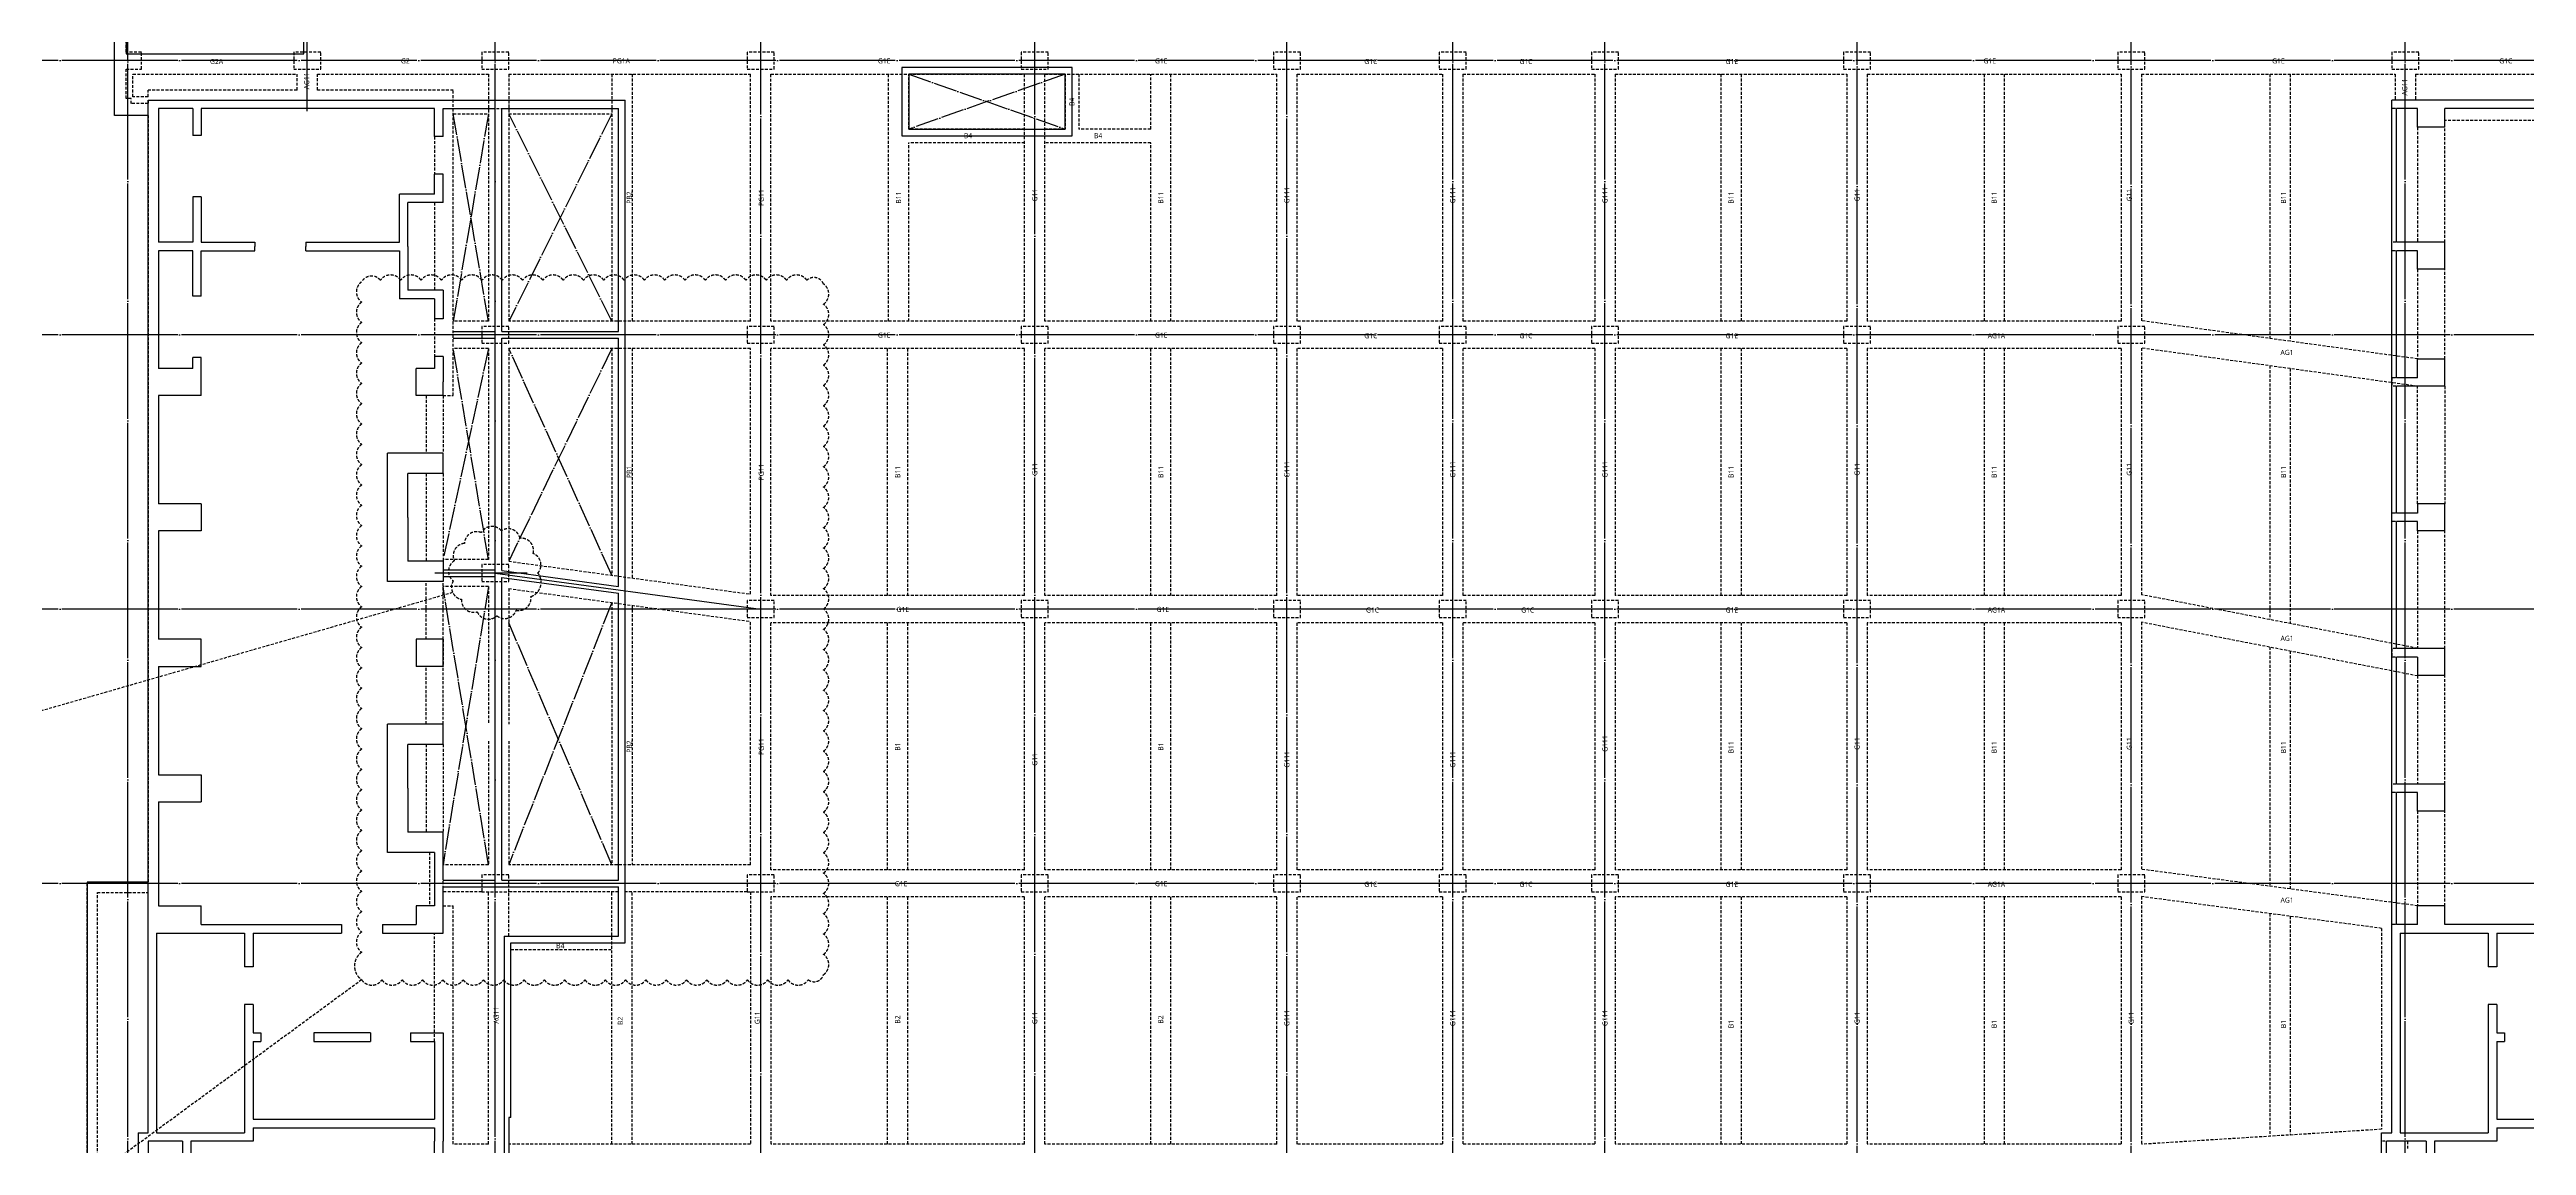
# Model space of a CAD drawing. Header units: millimetres. Extents: x 317501 to 2277231, y -321722 to 1186893.
# Drawn here: x 1525307 to 1598502, y 748139 to 780503 of the extents above; entities that cross this region are included whole.
import ezdxf
from ezdxf.enums import TextEntityAlignment as Align

# ---------------------------------------------------------------- set-up
doc = ezdxf.new("R2010")
doc.units = ezdxf.units.MM
doc.header["$LTSCALE"] = 57
for name, pattern in [('XS-지하주차장$0$CEN', [62, 60, -1, 0, -1]), ('XS-지하주차장$0$DDOT', [14, 12, -1, 0, -1]), ('XS-지하주차장$0$HID', [2.3, 1.5, -0.8])]:
    doc.linetypes.add(name, pattern=pattern)
for name, color, linetype, plot in [('XS-지하주차장$0$0106', 3, 'XS-지하주차장$0$HID', False), ('XS-지하주차장$0$B-TEXT', 7, 'Continuous', False), ('XS-지하주차장$0$DEFPOINT', 144, 'Continuous', False), ('XS-지하주차장$0$G-TEXT', 3, 'Continuous', False)]:
    doc.layers.add(name, color=color, linetype=linetype, plot=plot)
for name, color, linetype in [('XS-지하주차장$0$AWG', 5, 'XS-지하주차장$0$HID'), ('XS-지하주차장$0$B', 9, 'XS-지하주차장$0$HID'), ('XS-지하주차장$0$CEN-P', 14, 'XS-지하주차장$0$CEN'), ('XS-지하주차장$0$DA', 7, 'XS-지하주차장$0$HID'), ('XS-지하주차장$0$EL7', 7, 'Continuous'), ('XS-지하주차장$0$G', 4, 'XS-지하주차장$0$HID'), ('XS-지하주차장$0$OPEN', 9, 'XS-지하주차장$0$DDOT'), ('XS-지하주차장$0$PG', 30, 'XS-지하주차장$0$HID'), ('XS-지하주차장$0$TG', 30, 'XS-지하주차장$0$HID'), ('XS-지하주차장$0$W1-H', 11, 'XS-지하주차장$0$HID'), ('XS-지하주차장$0$W11', 40, 'Continuous'), ('XS-지하주차장$0$WG', 6, 'XS-지하주차장$0$HID')]:
    doc.layers.add(name, color=color, linetype=linetype)
doc.styles.add('XS-지하주차장$0$맑은 고딕', font='malgun.ttf')

# ---------------------------------------------------------------- blocks, each defined once
blk = doc.blocks.new('XS-지하주차장$0$B1-W')
at = {"layer": 'XS-지하주차장$0$W1-H'}
for p, q in [((-700, 48240), (-700, 117397)), ((-350, 50110), (-350, 57110)), ((100, 50110), (-350, 50110)), ((100, 49610), (100, 50110)), ((4600, 50110), (4600, 49610)), ((5400, 50110), (4600, 50110)), ((5400, 49610), (5400, 50110)), ((10155, 50110), (10155, 49610)), ((10955, 50110), (10155, 50110)), ((10955, 49610), (10955, 50110)), ((18000, 50110), (18000, 49610)), ((18800, 50110), (18000, 50110)), ((18800, 49610), (18800, 50110)), ((26100, 50110), (26100, 49610)), ((26900, 50110), (26100, 50110)), ((26900, 49610), (26900, 50110)), ((33550, 50110), (33550, 49610)), ((34350, 50110), (33550, 50110)), ((34350, 49610), (34350, 50110)), ((38450, 50110), (38450, 49610)), ((39250, 50110), (38450, 50110)), ((39250, 49610), (39250, 50110)), ((42950, 50110), (42950, 49610)), ((43750, 50110), (42950, 50110)), ((43750, 49610), (43750, 50110)), ((50400, 50110), (50400, 49610)), ((51200, 50110), (50400, 50110)), ((51200, 49610), (51200, 50110)), ((58500, 50110), (58500, 49610)), ((59300, 50110), (58500, 50110)), ((59300, 49610), (59300, 50110)), ((66600, 50110), (66600, 49610)), ((67400, 50110), (66600, 50110)), ((67400, 49610), (67400, 50110)), ((-350, 48740), (-350, 49610)), ((-350, 49610), (100, 49610)), ((4600, 49610), (5400, 49610)), ((10155, 49610), (10955, 49610)), ((18000, 49610), (18800, 49610)), ((26100, 49610), (26900, 49610)), ((33550, 49610), (34350, 49610)), ((38450, 49610), (39250, 49610)), ((42950, 49610), (43750, 49610)), ((50400, 49610), (51200, 49610)), ((58500, 49610), (59300, 49610)), ((66600, 49610), (67400, 49610)), ((-200, 48740), (-350, 48740)), ((-200, 48590), (-200, 48740)), ((300, 48590), (-200, 48590)), ((300, 48690), (10955, 48690)), ((300, 48690), (300, 48590)), ((1615, 48440), (600, 48440)), ((600, 48440), (600, 44495)), ((1615, 48440), (1615, 47650)), ((1865, 48440), (1865, 47650)), ((8765, 48440), (1865, 48440)), ((8765, 47615), (8765, 48440)), ((9015, 48440), (10955, 48440)), ((9015, 47615), (9015, 48440)), ((10955, 48690), (10955, 48440)), ((66600, 48440), (66600, 48690)), ((76805, 48690), (66600, 48690)), ((67365, 48440), (66600, 48440)), ((67365, 47890), (67365, 48440)), ((68165, 47890), (68165, 48440)), ((72150, 48440), (68165, 48440)), ((300, 48240), (-700, 48240)), ((300, 48240), (300, 25595)), ((1865, 47650), (1615, 47650)), ((9015, 47615), (8765, 47615)), ((68165, 47890), (67365, 47890)), ((8765, 45915), (8765, 46505)), ((9015, 46505), (8765, 46505)), ((9015, 45665), (9015, 46505)), ((1865, 45840), (1615, 45840)), ((1615, 45840), (1615, 44495)), ((1865, 45840), (1865, 44495)), ((7725, 44495), (7725, 45915)), ((8765, 45915), (7725, 45915)), ((7975, 44370), (7975, 45665)), ((9015, 45665), (7975, 45665)), ((1615, 44495), (600, 44495)), ((1615, 44245), (600, 44245)), ((600, 44245), (600, 40770)), ((1615, 42900), (1615, 44245)), ((1865, 44495), (3455, 44495)), ((1865, 42900), (1865, 44245)), ((1865, 44245), (3455, 44245)), ((3455, 44495), (3455, 44370)), ((3455, 44245), (3455, 44370)), ((4955, 44495), (7725, 44495)), ((4955, 44495), (4955, 44370)), ((4955, 44245), (4955, 44370)), ((4955, 44245), (7725, 44245)), ((7725, 44245), (7725, 42825)), ((7975, 44370), (7975, 43075)), ((66600, 44245), (66600, 44495)), ((68165, 44495), (66600, 44495)), ((67365, 44245), (66600, 44245)), ((67365, 43695), (67365, 44245)), ((68165, 43695), (68165, 44495)), ((68165, 43695), (67365, 43695)), ((1865, 42900), (1615, 42900)), ((8765, 42825), (7725, 42825)), ((9015, 43075), (7975, 43075)), ((8765, 42825), (8765, 42235)), ((9015, 43075), (9015, 42235)), ((9015, 42235), (8765, 42235)), ((10155, 42010), (10155, 41510)), ((10955, 42010), (10155, 42010)), ((10955, 41510), (10955, 42010)), ((18000, 42010), (18000, 41510)), ((18800, 42010), (18000, 42010)), ((18800, 41510), (18800, 42010)), ((26100, 42010), (26100, 41510)), ((26900, 42010), (26100, 42010)), ((26900, 41510), (26900, 42010)), ((33550, 42010), (33550, 41510)), ((34350, 42010), (33550, 42010)), ((34350, 41510), (34350, 42010)), ((38450, 42010), (38450, 41510)), ((39250, 42010), (38450, 42010)), ((39250, 41510), (39250, 42010)), ((42950, 42010), (42950, 41510)), ((43750, 42010), (42950, 42010)), ((43750, 41510), (43750, 42010)), ((50400, 42010), (50400, 41510)), ((51200, 42010), (50400, 42010)), ((51200, 41510), (51200, 42010)), ((58500, 42010), (58500, 41510)), ((59300, 42010), (58500, 42010)), ((59300, 41510), (59300, 42010)), ((1865, 41090), (1615, 41090)), ((1615, 40770), (1615, 41090)), ((1865, 39970), (1865, 41090)), ((8765, 41125), (8765, 40770)), ((9015, 41125), (8765, 41125)), ((9015, 41125), (9015, 40370)), ((10155, 41510), (10955, 41510)), ((18000, 41510), (18800, 41510)), ((26100, 41510), (26900, 41510)), ((33550, 41510), (34350, 41510)), ((38450, 41510), (39250, 41510)), ((42950, 41510), (43750, 41510)), ((50400, 41510), (51200, 41510)), ((58500, 41510), (59300, 41510)), ((68165, 41045), (67365, 41045)), ((67365, 40495), (67365, 41045)), ((68165, 40245), (68165, 41045)), ((1615, 40770), (600, 40770)), ((8215, 39970), (8215, 40770)), ((8765, 40770), (8215, 40770)), ((9015, 39970), (9015, 40370)), ((67365, 40495), (66600, 40495)), ((66600, 40495), (66600, 40245)), ((600, 39970), (600, 36770)), ((1865, 39970), (600, 39970)), ((9015, 39970), (8215, 39970)), ((68165, 40245), (66600, 40245)), ((7375, 34475), (7375, 38265)), ((9015, 38265), (7375, 38265)), ((9015, 37665), (9015, 38265)), ((7975, 36370), (7975, 37665)), ((9015, 37665), (7975, 37665)), ((1865, 36770), (600, 36770)), ((1865, 36770), (1865, 35970)), ((68165, 36770), (67365, 36770)), ((67365, 36770), (67365, 36495)), ((68165, 35970), (68165, 36770)), ((600, 35970), (600, 32770)), ((1865, 35970), (600, 35970)), ((7975, 36370), (7975, 35075)), ((66600, 36245), (66600, 36495)), ((67365, 36495), (66600, 36495)), ((67365, 36245), (66600, 36245)), ((67365, 35970), (67365, 36245)), ((68165, 35970), (67365, 35970)), ((9015, 34475), (7375, 34475)), ((9015, 35075), (7975, 35075)), ((9015, 35075), (9015, 34475)), ((10155, 34975), (10155, 34475)), ((10955, 34975), (10155, 34975)), ((10155, 34475), (10955, 34475)), ((10955, 34475), (10955, 34975)), ((18000, 33910), (18000, 33410)), ((18800, 33910), (18000, 33910)), ((18800, 33410), (18800, 33910)), ((26100, 33910), (26100, 33410)), ((26900, 33910), (26100, 33910)), ((26900, 33410), (26900, 33910)), ((33550, 33910), (33550, 33410)), ((34350, 33910), (33550, 33910)), ((34350, 33410), (34350, 33910)), ((38450, 33910), (38450, 33410)), ((39250, 33910), (38450, 33910)), ((39250, 33410), (39250, 33910)), ((42950, 33910), (42950, 33410)), ((43750, 33910), (42950, 33910)), ((43750, 33410), (43750, 33910)), ((50400, 33910), (50400, 33410)), ((51200, 33910), (50400, 33910)), ((51200, 33410), (51200, 33910)), ((58500, 33910), (58500, 33410)), ((59300, 33910), (58500, 33910)), ((59300, 33410), (59300, 33910)), ((18000, 33410), (18800, 33410)), ((26100, 33410), (26900, 33410)), ((33550, 33410), (34350, 33410)), ((38450, 33410), (39250, 33410)), ((42950, 33410), (43750, 33410)), ((50400, 33410), (51200, 33410)), ((58500, 33410), (59300, 33410)), ((1865, 32770), (600, 32770)), ((1865, 31970), (1865, 32770)), ((9015, 32770), (8215, 32770)), ((8215, 32770), (8215, 31970)), ((9015, 32770), (9015, 31970)), ((68165, 32495), (66600, 32495)), ((66600, 32495), (66600, 32245)), ((67365, 32245), (66600, 32245)), ((67365, 32245), (67365, 31695)), ((68165, 31695), (68165, 32495)), ((600, 31970), (600, 28770)), ((600, 31970), (1865, 31970)), ((9015, 31970), (8215, 31970)), ((68165, 31695), (67365, 31695)), ((7375, 26475), (7375, 30265)), ((9015, 30265), (7375, 30265)), ((9015, 29665), (9015, 30265)), ((7975, 28370), (7975, 29665)), ((9015, 29665), (7975, 29665)), ((600, 28770), (1865, 28770)), ((1865, 28770), (1865, 27970)), ((600, 27970), (600, 24895)), ((600, 27970), (1865, 27970)), ((7975, 28370), (7975, 27075)), ((66600, 28245), (66600, 28495)), ((68165, 28495), (66600, 28495)), ((67365, 28245), (66600, 28245)), ((67365, 27695), (67365, 28245)), ((68165, 27695), (68165, 28495)), ((68165, 27695), (67365, 27695)), ((8765, 26475), (7375, 26475)), ((9015, 27075), (7975, 27075)), ((8765, 26475), (8765, 24895)), ((9015, 24095), (9015, 27075)), ((10155, 25810), (10155, 25310)), ((10955, 25810), (10155, 25810)), ((10955, 25310), (10955, 25810)), ((18000, 25810), (18000, 25310)), ((18800, 25810), (18000, 25810)), ((18800, 25310), (18800, 25810)), ((26100, 25810), (26100, 25310)), ((26900, 25810), (26100, 25810)), ((26900, 25310), (26900, 25810)), ((33550, 25810), (33550, 25310)), ((34350, 25810), (33550, 25810)), ((34350, 25310), (34350, 25810)), ((38450, 25810), (38450, 25310)), ((39250, 25810), (38450, 25810)), ((39250, 25310), (39250, 25810)), ((42950, 25810), (42950, 25310)), ((43750, 25810), (42950, 25810)), ((43750, 25310), (43750, 25810)), ((50400, 25810), (50400, 25310)), ((51200, 25810), (50400, 25810)), ((51200, 25310), (51200, 25810)), ((58500, 25810), (58500, 25310)), ((59300, 25810), (58500, 25810)), ((59300, 25310), (59300, 25810)), ((-1500, 16695), (-1500, 25595)), ((-1500, 25595), (300, 25595)), ((-1200, 25295), (300, 25295)), ((-1200, 16995), (-1200, 25295)), ((300, 18195), (300, 25295)), ((600, 24895), (1865, 24895)), ((1865, 24345), (1865, 24895)), ((8765, 24895), (8215, 24895)), ((8215, 24895), (8215, 24345)), ((10155, 25310), (10955, 25310)), ((18000, 25310), (18800, 25310)), ((26100, 25310), (26900, 25310)), ((33550, 25310), (34350, 25310)), ((38450, 25310), (39250, 25310)), ((42950, 25310), (43750, 25310)), ((50400, 25310), (51200, 25310)), ((58500, 25310), (59300, 25310)), ((68165, 24895), (67365, 24895)), ((67365, 24345), (67365, 24895)), ((68165, 24345), (68165, 24895)), ((1865, 24345), (6010, 24345)), ((6010, 24345), (6010, 24095)), ((7220, 24345), (8215, 24345)), ((7220, 24345), (7220, 24095)), ((67365, 24345), (66600, 24345)), ((66600, 18195), (66600, 24345)), ((72265, 24345), (68165, 24345)), ((550, 24095), (3150, 24095)), ((550, 24095), (550, 18195)), ((3150, 24095), (3150, 23095)), ((3400, 24095), (6010, 24095)), ((3400, 24095), (3400, 23095)), ((7220, 24095), (9015, 24095)), ((66850, 24095), (69450, 24095)), ((66850, 24095), (66850, 18195)), ((69450, 24095), (69450, 23095)), ((69700, 24095), (72265, 24095)), ((69700, 24095), (69700, 23095)), ((3400, 23095), (3150, 23095)), ((69700, 23095), (69450, 23095)), ((3400, 21985), (3150, 21985)), ((3150, 21985), (3150, 18195)), ((3400, 21985), (3400, 21145)), ((69450, 21985), (69450, 18195)), ((69700, 21985), (69450, 21985)), ((69700, 21985), (69700, 21145)), ((3400, 21145), (3630, 21145)), ((3400, 20895), (3400, 18595)), ((3400, 20895), (3630, 20895)), ((3630, 21145), (3630, 20895)), ((6865, 21145), (5200, 21145)), ((5200, 21145), (5200, 20895)), ((5200, 20895), (6865, 20895)), ((6865, 21145), (6865, 20895)), ((8055, 21145), (9015, 21145)), ((8055, 21145), (8055, 20895)), ((8055, 20895), (8765, 20895)), ((8765, 20895), (8765, 18595)), ((9015, 21145), (9015, 17945)), ((69700, 21145), (69930, 21145)), ((69700, 20895), (69700, 18595)), ((69700, 20895), (69930, 20895)), ((69930, 21145), (69930, 20895)), ((3400, 18595), (8765, 18595)), ((3400, 18345), (3400, 17945)), ((3400, 18345), (8765, 18345)), ((8765, 18345), (8765, 17945)), ((69700, 18595), (75065, 18595)), ((69700, 18345), (69700, 17945)), ((69700, 18345), (75065, 18345)), ((0, 18195), (0, 16995)), ((0, 18195), (300, 18195)), ((300, 17945), (300, 13645)), ((1315, 17945), (300, 17945)), ((550, 18195), (3150, 18195)), ((1315, 17945), (1315, 16700)), ((1565, 17945), (1565, 16700)), ((3400, 17945), (1565, 17945)), ((8765, 16115), (8765, 17945)), ((9015, 16115), (9015, 17945)), ((66300, 17945), (66300, 18195)), ((66300, 18195), (66600, 18195)), ((67065, 17945), (66300, 17945)), ((66850, 18195), (69450, 18195)), ((67065, 17945), (67065, 17695)), ((67865, 17945), (67865, 16700)), ((69700, 17945), (67865, 17945))]:
    blk.add_line(p, q, dxfattribs=at)
blk = doc.blocks.new('XS-지하주차장$0$103')
at = {"layer": 'XS-지하주차장$0$W11'}
for p, q in [((0, 0), (0, 14100)), ((24885, 14100), (0, 14100)), ((24885, 10715), (24885, 14100)), ((250, 10455), (250, 13900)), ((6830, 13900), (250, 13900)), ((6830, 10455), (6830, 13900)), ((7030, 10455), (7030, 13900)), ((14359, 13900), (7030, 13900)), ((13891, 10455), (14359, 13900)), ((14093, 10455), (14561, 13900)), ((23030, 13900), (14561, 13900)), ((23030, 10455), (23030, 13900)), ((24685, 13900), (23230, 13900)), ((23230, 8715), (23230, 13900)), ((24685, 10515), (24685, 13900)), ((6830, 10455), (250, 10455)), ((250, 8715), (250, 10255)), ((6830, 10255), (250, 10255)), ((6830, 9015), (6830, 10255)), ((13891, 10455), (7030, 10455)), ((7030, 9015), (7030, 10255)), ((13865, 10255), (7030, 10255)), ((13865, 8715), (13865, 10255)), ((23030, 10255), (14065, 10255)), ((14065, 8715), (14065, 10255)), ((23030, 10455), (14093, 10455)), ((23030, 8715), (23030, 10255)), ((24685, 10515), (48340, 10515)), ((30045, 10715), (24885, 10715)), ((30045, 10715), (30045, 10655)), ((30045, 10655), (48690, 10655)), ((1075, 8715), (250, 8715)), ((1075, 8465), (250, 8465)), ((250, 8465), (250, 1565)), ((1075, 8715), (1075, 8465)), ((3025, 8715), (2185, 8715)), ((2185, 8715), (2185, 8465)), ((2775, 8465), (2185, 8465)), ((2775, 8465), (2775, 7425)), ((3025, 8715), (3025, 7675)), ((5615, 8715), (6455, 8715)), ((5615, 8715), (5615, 7675)), ((5865, 8465), (6455, 8465)), ((5865, 8465), (5865, 7425)), ((6455, 8715), (6455, 8465)), ((7565, 8715), (8320, 8715)), ((7565, 8715), (7565, 8465)), ((7565, 8465), (7920, 8465)), ((7920, 8465), (7920, 7915)), ((8720, 8715), (8320, 8715)), ((8720, 8715), (8720, 7915)), ((11025, 8715), (10425, 8715)), ((10425, 8715), (10425, 7075)), ((11025, 8715), (11025, 7675)), ((13615, 8715), (13615, 7675)), ((13615, 8715), (14215, 8715)), ((14215, 8715), (14215, 7075)), ((15920, 8715), (15920, 7915)), ((16720, 8715), (15920, 8715)), ((16720, 8715), (16720, 7915)), ((19025, 8715), (18425, 8715)), ((18425, 8715), (18425, 7075)), ((19025, 8715), (19025, 7675)), ((21615, 8715), (21615, 7675)), ((23030, 8715), (21615, 8715)), ((22215, 8465), (23795, 8465)), ((22215, 8465), (22215, 7075)), ((24595, 8715), (23230, 8715)), ((23795, 8465), (23795, 7915)), ((24595, 6920), (24595, 8715)), ((27545, 8715), (30745, 8715)), ((27545, 7755), (27545, 8715)), ((27795, 8465), (30095, 8465)), ((27795, 7755), (27795, 8465)), ((30095, 3100), (30095, 8465)), ((30345, 3100), (30345, 8465)), ((30345, 8465), (30745, 8465)), ((32575, 8715), (30745, 8715)), ((32575, 8465), (30745, 8465)), ((4195, 7425), (2775, 7425)), ((4320, 7675), (3025, 7675)), ((4195, 4655), (4195, 7425)), ((4320, 7675), (5615, 7675)), ((4445, 4655), (4445, 7425)), ((4445, 7425), (5865, 7425)), ((8720, 7915), (7920, 7915)), ((12320, 7675), (11025, 7675)), ((12320, 7675), (13615, 7675)), ((15920, 7915), (16720, 7915)), ((20320, 7675), (19025, 7675)), ((20320, 7675), (21615, 7675)), ((23795, 7915), (24345, 7915)), ((24345, 6920), (24345, 7915)), ((27545, 7755), (27795, 7755)), ((14215, 7075), (10425, 7075)), ((22215, 7075), (18425, 7075)), ((24345, 6920), (24595, 6920)), ((27545, 6565), (27545, 4900)), ((27545, 6565), (27795, 6565)), ((27795, 4900), (27795, 6565)), ((24345, 1565), (24345, 5710)), ((24345, 5710), (24595, 5710)), ((24595, 3100), (24595, 5710)), ((4195, 4655), (4320, 4655)), ((4445, 4655), (4320, 4655)), ((27545, 4900), (27795, 4900)), ((4195, 1565), (4195, 3155)), ((4195, 3155), (4320, 3155)), ((4445, 3155), (4320, 3155)), ((4445, 1565), (4445, 3155)), ((24595, 3100), (25595, 3100)), ((25595, 3100), (25595, 2850)), ((26705, 3100), (27545, 3100)), ((26705, 3100), (26705, 2850)), ((27545, 3330), (27795, 3330)), ((27545, 3100), (27545, 3330)), ((27795, 3100), (27795, 3330)), ((27795, 3100), (30095, 3100)), ((30345, 3100), (30745, 3100)), ((30745, 3100), (30745, 1265)), ((24595, 250), (24595, 2850)), ((24595, 2850), (25595, 2850)), ((26705, 2850), (30495, 2850)), ((30495, 250), (30495, 2850)), ((250, 1565), (1040, 1565)), ((1040, 1565), (1040, 1315)), ((2850, 1565), (4195, 1565)), ((2850, 1565), (2850, 1315)), ((5790, 1565), (4445, 1565)), ((5790, 1565), (5790, 1315)), ((8720, 1565), (7600, 1565)), ((7600, 1565), (7600, 1315)), ((8720, 1565), (8720, 300)), ((11920, 1565), (11920, 300)), ((11920, 1565), (12720, 1565)), ((12720, 1565), (12720, 300)), ((16720, 1565), (15920, 1565)), ((15920, 1565), (15920, 300)), ((16720, 300), (16720, 1565)), ((19920, 1565), (20720, 1565)), ((19920, 300), (19920, 1565)), ((20720, 300), (20720, 1565)), ((23795, 300), (23795, 1565)), ((24345, 1565), (23795, 1565)), ((250, 1315), (250, 300)), ((250, 1315), (1040, 1315)), ((2850, 1315), (4195, 1315)), ((4195, 1315), (4195, 300)), ((5790, 1315), (4445, 1315)), ((4445, 1315), (4445, 300)), ((7920, 1315), (7600, 1315)), ((7920, 1315), (7920, 300)), ((30745, 1265), (31990, 1265)), ((30745, 1015), (30745, 0)), ((30745, 1015), (31990, 1015)), ((250, 300), (4195, 300)), ((4445, 300), (7920, 300)), ((8720, 300), (11920, 300)), ((12720, 300), (15920, 300)), ((16720, 300), (19920, 300)), ((20720, 300), (23795, 300)), ((24595, 250), (30495, 250)), ((30495, 0), (0, 0)), ((30495, -300), (30495, 0)), ((30495, -300), (48690, -300)), ((30745, 0), (35045, 0))]:
    blk.add_line(p, q, dxfattribs=at)
blk = doc.blocks.new('XS-지하주차장$0$104')
at = {"layer": 'XS-지하주차장$0$W11'}
for p, q in [((0, 10205), (0, 0)), ((30095, 3100), (30095, 8465)), ((30345, 3100), (30345, 8465)), ((250, 5550), (250, 1565)), ((24345, 5665), (24345, 1565)), ((24595, 3100), (24595, 5665)), ((24595, 3100), (25595, 3100)), ((25595, 3100), (25595, 2850)), ((26705, 3100), (27545, 3100)), ((26705, 3100), (26705, 2850)), ((27545, 3330), (27795, 3330)), ((27545, 3100), (27545, 3330)), ((27795, 3100), (27795, 3330)), ((27795, 3100), (30095, 3100)), ((30345, 3100), (30745, 3100)), ((30745, 3100), (30745, 1265)), ((24595, 250), (24595, 2850)), ((24595, 2850), (25595, 2850)), ((26705, 2850), (30495, 2850)), ((30495, 250), (30495, 2850)), ((800, 1565), (250, 1565)), ((800, 1565), (800, 765)), ((4995, 1565), (4195, 1565)), ((4195, 1565), (4195, 140)), ((4995, 1565), (4995, 765)), ((8445, 1565), (7645, 1565)), ((7645, 1565), (7645, 765)), ((8445, 1565), (8445, 140)), ((12720, 1565), (11920, 1565)), ((11920, 1565), (11920, 765)), ((12720, 1565), (12720, 765)), ((16995, 1565), (16195, 1565)), ((16195, 1565), (16195, 140)), ((16995, 1565), (16995, 765)), ((20995, 1565), (20195, 1565)), ((20195, 1565), (20195, 140)), ((20995, 1565), (20995, 765)), ((24345, 1565), (23795, 1565)), ((23795, 1565), (23795, 765)), ((800, 765), (250, 765)), ((250, 765), (250, 140)), ((4995, 765), (4445, 765)), ((4445, 765), (4445, 140)), ((8195, 765), (7645, 765)), ((8195, 765), (8195, 140)), ((11920, 765), (12195, 765)), ((12195, 765), (12195, 140)), ((12720, 765), (12445, 765)), ((12445, 765), (12445, 140)), ((16445, 765), (16445, 140)), ((16445, 765), (16995, 765)), ((20995, 765), (20445, 765)), ((20445, 765), (20445, 140)), ((24345, 765), (23795, 765)), ((24345, 765), (24345, 140)), ((30745, 1265), (31990, 1265)), ((30745, 1015), (30745, -160)), ((30745, 1015), (31980, 1015)), ((4195, 140), (250, 140)), ((8195, 140), (4445, 140)), ((12195, 140), (8445, 140)), ((16195, 140), (12445, 140)), ((20195, 140), (16445, 140)), ((24345, 140), (20445, 140)), ((24595, 250), (30495, 250)), ((30495, 0), (0, 0)), ((30495, -300), (30495, 0)), ((48690, -300), (30495, -300)), ((35045, -160), (30745, -160))]:
    blk.add_line(p, q, dxfattribs=at)

msp = doc.modelspace()

# ---------------------------------------------------------------- linework, layer by layer
at = {"layer": 'XS-지하주차장$0$0106'}
for p, q in [((898598, 580849.7), (1537216.6, 764475.6)), ((1534529.9, 753029.9), (1299907.3, 580849.7))]:
    msp.add_line(p, q, dxfattribs=at)
for points in [[(1534529.9, 753029.9, 0.5205671), (1535129.9, 753029.9, 0.5205671), (1535729.9, 753029.9, 0.5205671), (1536329.9, 753029.9, 0.5205671), (1536929.9, 753029.9, 0.5205671), (1537529.9, 753029.9, 0.5205671), (1538129.9, 753029.9, 0.5205671), (1538729.9, 753029.9, 0.5205671), (1539329.9, 753029.9, 0.5205671), (1539929.9, 753029.9, 0.5205671), (1540529.9, 753029.9, 0.5205671), (1541129.9, 753029.9, 0.5205671), (1541729.9, 753029.9, 0.5205671), (1542329.9, 753029.9, 0.5205671), (1542929.9, 753029.9, 0.5205671), (1543529.9, 753029.9, 0.5205671), (1544129.9, 753029.9, 0.5205671), (1544729.9, 753029.9, 0.5205671), (1545329.9, 753029.9, 0.5205671), (1545929.9, 753029.9, 0.5205671), (1546529.9, 753029.9, 0.5205671), (1547129.9, 753029.9, 0.5205671), (1547729.9, 753029.9, 0.5205671), (1548178.1, 753181.7, 0.5205671), (1548178.1, 753781.7, 0.5205671), (1548178.1, 754381.7, 0.5205671), (1548178.1, 754981.7, 0.5205671), (1548178.1, 755581.7, 0.5205671), (1548178.1, 756181.7, 0.5205671), (1548178.1, 756781.7, 0.5205671), (1548178.1, 757381.7, 0.5205671), (1548178.1, 757981.7, 0.5205671), (1548178.1, 758581.7, 0.5205671), (1548178.1, 759181.7, 0.5205671), (1548178.1, 759781.7, 0.5205671), (1548178.1, 760381.7, 0.5205671), (1548178.1, 760981.7, 0.5205671), (1548178.1, 761581.7, 0.5205671), (1548178.1, 762181.7, 0.5205671), (1548178.1, 762781.7, 0.5205671), (1548178.1, 763381.7, 0.5205671), (1548178.1, 763981.7, 0.5205671), (1548178.1, 764581.7, 0.5205671), (1548178.1, 765181.7, 0.5205671), (1548178.1, 765781.7, 0.5205671), (1548178.1, 766381.7, 0.5205671), (1548178.1, 766981.7, 0.5205671), (1548178.1, 767581.7, 0.5205671), (1548178.1, 768181.7, 0.5205671), (1548178.1, 768781.7, 0.5205671), (1548178.1, 769381.7, 0.5205671), (1548178.1, 769981.7, 0.5205671), (1548178.1, 770581.7, 0.5205671), (1548178.1, 771181.7, 0.5205671), (1548178.1, 771781.7, 0.5205671), (1548178.1, 772381.7, 0.5205671), (1548178.1, 772981.7, 0.5205671), (1548178.1, 773581.7, 0.5205671), (1547685.7, 773689.3, 0.5205671), (1547085.7, 773689.3, 0.5205671), (1546485.7, 773689.3, 0.5205671), (1545885.7, 773689.3, 0.5205671), (1545285.7, 773689.3, 0.5205671), (1544685.7, 773689.3, 0.5205671), (1544085.7, 773689.3, 0.5205671), (1543485.7, 773689.3, 0.5205671), (1542885.7, 773689.3, 0.5205671), (1542285.7, 773689.3, 0.5205671), (1541685.7, 773689.3, 0.5205671), (1541085.7, 773689.3, 0.5205671), (1540485.7, 773689.3, 0.5205671), (1539885.7, 773689.3, 0.5205671), (1539285.7, 773689.3, 0.5205671), (1538685.7, 773689.3, 0.5205671), (1538085.7, 773689.3, 0.5205671), (1537485.7, 773689.3, 0.5205671), (1536885.7, 773689.3, 0.5205671), (1536285.7, 773689.3, 0.5205671), (1535685.7, 773689.3, 0.5205671), (1535085.7, 773689.3, 0.5205671), (1534529.9, 773645.1, 0.5205671), (1534529.9, 773045.1, 0.5205671), (1534529.9, 772445.1, 0.5205671), (1534529.9, 771845.1, 0.5205671), (1534529.9, 771245.1, 0.5205671), (1534529.9, 770645.1, 0.5205671), (1534529.9, 770045.1, 0.5205671), (1534529.9, 769445.1, 0.5205671), (1534529.9, 768845.1, 0.5205671), (1534529.9, 768245.1, 0.5205671), (1534529.9, 767645.1, 0.5205671), (1534529.9, 767045.1, 0.5205671), (1534529.9, 766445.1, 0.5205671), (1534529.9, 765845.1, 0.5205671), (1534529.9, 765245.1, 0.5205671), (1534529.9, 764645.1, 0.5205671), (1534529.9, 764045.1, 0.5205671), (1534529.9, 763445.1, 0.5205671), (1534529.9, 762845.1, 0.5205671), (1534529.9, 762245.1, 0.5205671), (1534529.9, 761645.1, 0.5205671), (1534529.9, 761045.1, 0.5205671), (1534529.9, 760445.1, 0.5205671), (1534529.9, 759845.1, 0.5205671), (1534529.9, 759245.1, 0.5205671), (1534529.9, 758645.1, 0.5205671), (1534529.9, 758045.1, 0.5205671), (1534529.9, 757445.1, 0.5205671), (1534529.9, 756845.1, 0.5205671), (1534529.9, 756245.1, 0.5205671), (1534529.9, 755645.1, 0.5205671), (1534529.9, 755045.1, 0.5205671), (1534529.9, 754445.1, 0.5205671), (1534529.9, 753845.1, 0.5205671)], [(1539739.1, 765042.6, 0.5205671), (1539599.2, 765620.2, 0.5205671), (1539210.4, 766069.9, 0.5205671), (1538659.1, 766291.8, 0.5205671), (1538067.2, 766236.8, 0.5205671), (1537566.2, 765917.1, 0.5205671), (1537266.9, 765403.6, 0.5205671), (1537235.7, 764810.1, 0.5205671), (1537479.6, 764268, 0.5205671), (1537944.5, 763897.7, 0.5205671), (1538527.4, 763781.1, 0.5205671), (1539098.9, 763944.1, 0.5205671), (1539532.6, 764350.6, 0.5205671)]]:
    msp.add_lwpolyline(points, format="xyb", close=True, dxfattribs=at)
at = {"layer": 'XS-지하주차장$0$AWG'}
for p, q in [((1532621.6, 779307.6), (1528221.6, 779307.6)), ((1528221.6, 779107.6), (1528221.6, 779307.6)), ((1537236.6, 779307.6), (1533221.6, 779307.6)), ((1537236.6, 770287.6), (1537236.6, 779307.6)), ((1536686.6, 777932.6), (1536686.6, 776822.6)), ((1536686.6, 775982.6), (1536686.6, 773392.6)), ((1536686.6, 772552.6), (1536686.6, 771442.6)), ((1536936.6, 770287.6), (1537236.6, 770287.6)), ((1536936.6, 755212.6), (1537236.6, 755212.6)), ((1537236.6, 748177.6), (1537236.6, 755212.6)), ((1536686.6, 751212.6), (1536686.6, 754412.6)), ((1594221.6, 754549.7), (1594221.6, 748615.6))]:
    msp.add_line(p, q, dxfattribs=at)
at = {"layer": 'XS-지하주차장$0$B'}
for p, q in [((1541921.6, 779777.6), (1541921.6, 772477.6)), ((1542521.6, 779777.6), (1542521.6, 772477.6)), ((1550096.6, 772477.6), (1550096.6, 779777.6)), ((1550696.6, 778152.6), (1550696.6, 779777.6)), ((1555321.6, 779777.6), (1555321.6, 778152.6)), ((1555721.6, 779777.6), (1555721.6, 778152.6)), ((1557846.6, 778152.6), (1557846.6, 779777.6)), ((1558446.6, 772477.6), (1558446.6, 779777.6)), ((1574696.6, 779777.6), (1574696.6, 772477.6)), ((1575296.6, 779777.6), (1575296.6, 772477.6)), ((1582471.6, 779777.6), (1582471.6, 772477.6)), ((1583071.6, 779777.6), (1583071.6, 772477.6)), ((1590921.6, 779777.6), (1590921.6, 771972.6)), ((1591521.6, 779777.6), (1591521.6, 771889.7)), ((1537236.6, 778607.6), (1538276.6, 778607.6)), ((1538876.6, 778607.6), (1541921.6, 778607.6)), ((1554121.6, 778152.6), (1550696.6, 778152.6)), ((1555321.6, 778152.6), (1554721.6, 778152.6)), ((1557846.6, 778152.6), (1555721.6, 778152.6)), ((1554121.6, 777752.6), (1550696.6, 777752.6)), ((1550696.6, 772477.6), (1550696.6, 777752.6)), ((1557846.6, 777752.6), (1554721.6, 777752.6)), ((1557846.6, 772477.6), (1557846.6, 777752.6)), ((1541921.6, 771677.6), (1541921.6, 764978.6)), ((1542521.6, 771677.6), (1542521.6, 764897.1)), ((1550071.6, 764377.6), (1550071.6, 771677.6)), ((1550671.6, 764377.6), (1550671.6, 771677.6)), ((1557846.6, 764377.6), (1557846.6, 771677.6)), ((1558446.6, 764377.6), (1558446.6, 771677.6)), ((1574696.6, 771677.6), (1574696.6, 764377.6)), ((1575296.6, 771677.6), (1575296.6, 764377.6)), ((1582471.6, 771677.6), (1582471.6, 764377.6)), ((1583071.6, 771677.6), (1583071.6, 764377.6)), ((1590921.6, 771165), (1590921.6, 763670.9)), ((1591521.6, 771082), (1591521.6, 763554.5)), ((1541921.6, 764171.2), (1541921.6, 756427.6)), ((1542521.6, 764089.8), (1542521.6, 756427.6)), ((1550071.6, 756277.6), (1550071.6, 763577.6)), ((1550671.6, 756277.6), (1550671.6, 763577.6)), ((1557846.6, 756277.6), (1557846.6, 763577.6)), ((1558446.6, 756277.6), (1558446.6, 763577.6)), ((1574696.6, 763577.6), (1574696.6, 756277.6)), ((1575296.6, 763577.6), (1575296.6, 756277.6)), ((1582471.6, 763577.6), (1582471.6, 756277.6)), ((1583071.6, 763577.6), (1583071.6, 756277.6)), ((1590921.6, 762856), (1590921.6, 755795.1)), ((1591521.6, 762739.6), (1591521.6, 755715.9)), ((1541921.6, 748177.6), (1541921.6, 755627.6)), ((1542521.6, 748177.6), (1542521.6, 755627.6)), ((1550071.6, 748177.6), (1550071.6, 755477.6)), ((1550671.6, 748177.6), (1550671.6, 755477.6)), ((1557846.6, 748177.6), (1557846.6, 755477.6)), ((1558446.6, 748177.6), (1558446.6, 755477.6)), ((1574696.6, 755477.6), (1574696.6, 748177.6)), ((1575296.6, 755477.6), (1575296.6, 748177.6)), ((1582471.6, 755477.6), (1582471.6, 748177.6)), ((1583071.6, 755477.6), (1583071.6, 748177.6)), ((1590921.6, 754988.1), (1590921.6, 748408.2)), ((1591521.6, 754908.9), (1591521.6, 748445.7)), ((1538936.6, 753922.6), (1541921.6, 753922.6))]:
    msp.add_line(p, q, dxfattribs=at)
at = {"layer": 'XS-지하주차장$0$CEN-P'}
for p, q in [((1527621.6, 709517.6), (1527621.6, 904517.6)), ((1532921.6, 778687.6), (1532921.6, 904517.6)), ((1561871.6, 746777.6), (1561871.6, 904517.6)), ((1571271.6, 709517.6), (1571271.6, 904517.6)), ((1538476.6, 709517.6), (1538476.6, 781177.6)), ((1716401.6, 780177.6), (1492421.6, 780177.6)), ((1716401.6, 772077.6), (1492421.6, 772077.6)), ((1539420.6, 765042.6), (1536695.6, 765042.6)), ((1716401.6, 763977.6), (1492421.6, 763977.6)), ((1716401.6, 755877.6), (1492421.6, 755877.6))]:
    msp.add_line(p, q, dxfattribs=at)
at = {"layer": 'XS-지하주차장$0$CEN-P', "color": 124}
msp.add_line((1566771.6, 709517.6), (1566771.6, 795517.6), dxfattribs=at)
at = {"layer": 'XS-지하주차장$0$CEN-P', "color": 181}
for p, q in [((1546321.6, 746777.6), (1546321.6, 781177.6)), ((1554421.6, 746777.6), (1554421.6, 781177.6)), ((1578721.6, 741177.6), (1578721.6, 781177.6)), ((1586821.6, 741177.6), (1586821.6, 781177.6)), ((1594921.6, 709517.6), (1594921.6, 781177.6))]:
    msp.add_line(p, q, dxfattribs=at)
at = {"layer": 'XS-지하주차장$0$DA', "linetype": 'Continuous'}
for points in [[(1532821.6, 780377.6), (1532821.6, 782127.6), (1527571.6, 782127.6), (1527571.6, 780377.6)], [(1555521.6, 777952.6), (1555521.6, 779977.6), (1550496.6, 779977.6), (1550496.6, 777952.6)]]:
    msp.add_lwpolyline(points, close=True, dxfattribs=at)
msp.add_lwpolyline([(1555321.6, 778152.6), (1555321.6, 779777.6), (1550696.6, 779777.6), (1550696.6, 778152.6), (1555321.6, 778152.6)], dxfattribs=at)
at = {"layer": 'XS-지하주차장$0$DEFPOINT'}
msp.add_line((1538476.6, 765042.6), (1546321.6, 763977.6), dxfattribs=at)
at = {"layer": 'XS-지하주차장$0$EL7'}
for points in [[(1528221.6, 778557.6), (1527221.6, 778557.6), (1527221.6, 847714.2)], [(1528221.6, 755912.6), (1526421.6, 755912.6), (1526421.6, 747012.6), (1527921.6, 747012.6)]]:
    msp.add_lwpolyline(points, dxfattribs=at)
at = {"layer": 'XS-지하주차장$0$G'}
for p, q in [((1527771.6, 779777.6), (1532621.6, 779777.6)), ((1532621.6, 779307.6), (1532621.6, 779777.6)), ((1533221.6, 779307.6), (1533221.6, 779777.6)), ((1533221.6, 779777.6), (1538276.6, 779777.6)), ((1538276.6, 779777.6), (1538276.6, 772477.6)), ((1538876.6, 779777.6), (1546021.6, 779777.6)), ((1538876.6, 779777.6), (1538876.6, 772477.6)), ((1546021.6, 772477.6), (1546021.6, 779777.6)), ((1546621.6, 772477.6), (1546621.6, 779777.6)), ((1546621.6, 779777.6), (1554121.6, 779777.6)), ((1554121.6, 772477.6), (1554121.6, 779777.6)), ((1554721.6, 779777.6), (1561571.6, 779777.6)), ((1554721.6, 772477.6), (1554721.6, 779777.6)), ((1561571.6, 772477.6), (1561571.6, 779777.6)), ((1562171.6, 772477.6), (1562171.6, 779777.6)), ((1562171.6, 779777.6), (1566471.6, 779777.6)), ((1566471.6, 779777.6), (1566471.6, 772477.6)), ((1567071.6, 779777.6), (1570971.6, 779777.6)), ((1567071.6, 779777.6), (1567071.6, 772477.6)), ((1570971.6, 779777.6), (1570971.6, 772477.6)), ((1571571.6, 779777.6), (1578421.6, 779777.6)), ((1571571.6, 779777.6), (1571571.6, 772477.6)), ((1578421.6, 779777.6), (1578421.6, 772477.6)), ((1579021.6, 779777.6), (1579021.6, 772477.6)), ((1579021.6, 779777.6), (1586521.6, 779777.6)), ((1586521.6, 779777.6), (1586521.6, 772477.6)), ((1587121.6, 779777.6), (1594621.6, 779777.6)), ((1587121.6, 779777.6), (1587121.6, 772495.2)), ((1594621.6, 779777.6), (1594621.6, 779007.6)), ((1595221.6, 779777.6), (1600171.6, 779777.6)), ((1595221.6, 779777.6), (1595221.6, 779007.6)), ((1538276.6, 772477.6), (1537236.6, 772477.6)), ((1546021.6, 772477.6), (1538876.6, 772477.6)), ((1554121.6, 772477.6), (1546621.6, 772477.6)), ((1561571.6, 772477.6), (1554721.6, 772477.6)), ((1566471.6, 772477.6), (1562171.6, 772477.6)), ((1570971.6, 772477.6), (1567071.6, 772477.6)), ((1578421.6, 772477.6), (1571571.6, 772477.6)), ((1586521.6, 772477.6), (1579021.6, 772477.6)), ((1595286.6, 771366.4), (1587121.6, 772495.2)), ((1538276.6, 771677.6), (1537236.6, 771677.6)), ((1538276.6, 771677.6), (1538276.6, 765442.6)), ((1546021.6, 771677.6), (1538876.6, 771677.6)), ((1538876.6, 771677.6), (1538876.6, 765391.9)), ((1546021.6, 764422), (1546021.6, 771677.6)), ((1546621.6, 764377.6), (1546621.6, 771677.6)), ((1554121.6, 771677.6), (1546621.6, 771677.6)), ((1554121.6, 764377.6), (1554121.6, 771677.6)), ((1554721.6, 764377.6), (1554721.6, 771677.6)), ((1561571.6, 771677.6), (1554721.6, 771677.6)), ((1561571.6, 764377.6), (1561571.6, 771677.6)), ((1562171.6, 764377.6), (1562171.6, 771677.6)), ((1566471.6, 771677.6), (1562171.6, 771677.6)), ((1566471.6, 771677.6), (1566471.6, 764377.6)), ((1567071.6, 771677.6), (1567071.6, 764377.6)), ((1570971.6, 771677.6), (1567071.6, 771677.6)), ((1570971.6, 771677.6), (1570971.6, 764377.6)), ((1571571.6, 771677.6), (1571571.6, 764377.6)), ((1578421.6, 771677.6), (1571571.6, 771677.6)), ((1578421.6, 771677.6), (1578421.6, 764377.6)), ((1579021.6, 771677.6), (1579021.6, 764377.6)), ((1586521.6, 771677.6), (1579021.6, 771677.6)), ((1586521.6, 771677.6), (1586521.6, 764377.6)), ((1587121.6, 771687.6), (1587121.6, 764404.4)), ((1595286.6, 770558.8), (1587121.6, 771687.6)), ((1538276.6, 765442.6), (1536936.6, 765442.6)), ((1538876.6, 765391.9), (1546021.6, 764422)), ((1538276.6, 764642.6), (1536936.6, 764642.6)), ((1538276.6, 764642.6), (1538276.6, 760582.6)), ((1538876.6, 764584.6), (1538876.6, 760582.6)), ((1538876.6, 764584.6), (1546021.6, 763614.6)), ((1554121.6, 764377.6), (1546621.6, 764377.6)), ((1561571.6, 764377.6), (1554721.6, 764377.6)), ((1566471.6, 764377.6), (1562171.6, 764377.6)), ((1570971.6, 764377.6), (1567071.6, 764377.6)), ((1578421.6, 764377.6), (1571571.6, 764377.6)), ((1586521.6, 764377.6), (1579021.6, 764377.6)), ((1595286.6, 762820), (1587121.6, 764404.4)), ((1546021.6, 756427.6), (1546021.6, 763614.6)), ((1546621.6, 756277.6), (1546621.6, 763577.6)), ((1554121.6, 763577.6), (1546621.6, 763577.6)), ((1554121.6, 756277.6), (1554121.6, 763577.6)), ((1554721.6, 756277.6), (1554721.6, 763577.6)), ((1561571.6, 763577.6), (1554721.6, 763577.6)), ((1561571.6, 756277.6), (1561571.6, 763577.6)), ((1562171.6, 756277.6), (1562171.6, 763577.6)), ((1566471.6, 763577.6), (1562171.6, 763577.6)), ((1566471.6, 763577.6), (1566471.6, 756277.6)), ((1567071.6, 763577.6), (1567071.6, 756277.6)), ((1570971.6, 763577.6), (1567071.6, 763577.6)), ((1570971.6, 763577.6), (1570971.6, 756277.6)), ((1571571.6, 763577.6), (1571571.6, 756277.6)), ((1578421.6, 763577.6), (1571571.6, 763577.6)), ((1578421.6, 763577.6), (1578421.6, 756277.6)), ((1579021.6, 763577.6), (1579021.6, 756277.6)), ((1586521.6, 763577.6), (1579021.6, 763577.6)), ((1586521.6, 763577.6), (1586521.6, 756277.6)), ((1587121.6, 763589.5), (1587121.6, 756294.2)), ((1595286.6, 762005.1), (1587121.6, 763589.5)), ((1538276.6, 760082.6), (1538276.6, 756427.6)), ((1538876.6, 760082.6), (1538876.6, 756427.6)), ((1538276.6, 756427.6), (1536936.6, 756427.6)), ((1546021.6, 756427.6), (1538876.6, 756427.6)), ((1554121.6, 756277.6), (1546621.6, 756277.6)), ((1561571.6, 756277.6), (1554721.6, 756277.6)), ((1566471.6, 756277.6), (1562171.6, 756277.6)), ((1570971.6, 756277.6), (1567071.6, 756277.6)), ((1578421.6, 756277.6), (1571571.6, 756277.6)), ((1586521.6, 756277.6), (1579021.6, 756277.6)), ((1595286.6, 755216), (1587121.6, 756294.2)), ((1538076.6, 755627.6), (1536936.6, 755627.6)), ((1538276.6, 748177.6), (1538276.6, 755627.6)), ((1542121.6, 755627.6), (1538876.6, 755627.6)), ((1538876.6, 754322.6), (1538876.6, 755627.6)), ((1545921.6, 755627.6), (1542321.6, 755627.6)), ((1546021.6, 755627.6), (1546021.6, 748177.6)), ((1546621.6, 755477.6), (1546621.6, 748177.6)), ((1554121.6, 755477.6), (1546621.6, 755477.6)), ((1554121.6, 748177.6), (1554121.6, 755477.6)), ((1554721.6, 748177.6), (1554721.6, 755477.6)), ((1561571.6, 755477.6), (1554721.6, 755477.6)), ((1561571.6, 748177.6), (1561571.6, 755477.6)), ((1562171.6, 748177.6), (1562171.6, 755477.6)), ((1566471.6, 755477.6), (1562171.6, 755477.6)), ((1566471.6, 755477.6), (1566471.6, 748177.6)), ((1567071.6, 755477.6), (1567071.6, 748177.6)), ((1570971.6, 755477.6), (1567071.6, 755477.6)), ((1570971.6, 755477.6), (1570971.6, 748177.6)), ((1571571.6, 755477.6), (1571571.6, 748177.6)), ((1578421.6, 755477.6), (1571571.6, 755477.6)), ((1578421.6, 755477.6), (1578421.6, 748177.6)), ((1579021.6, 755477.6), (1579021.6, 748177.6)), ((1586521.6, 755477.6), (1579021.6, 755477.6)), ((1586521.6, 755477.6), (1586521.6, 748177.6)), ((1587121.6, 755487.3), (1587121.6, 748172.1)), ((1594221.6, 754549.7), (1587121.6, 755487.3)), ((1538276.6, 748177.6), (1537236.6, 748177.6)), ((1546021.6, 748177.6), (1538876.6, 748177.6)), ((1554121.6, 748177.6), (1546621.6, 748177.6)), ((1561571.6, 748177.6), (1554721.6, 748177.6)), ((1566471.6, 748177.6), (1562171.6, 748177.6)), ((1570971.6, 748177.6), (1567071.6, 748177.6)), ((1578421.6, 748177.6), (1571571.6, 748177.6)), ((1586521.6, 748177.6), (1579021.6, 748177.6)), ((1594221.6, 748615.6), (1587121.6, 748172.1))]:
    msp.add_line(p, q, dxfattribs=at)
at = {"layer": 'XS-지하주차장$0$OPEN'}
for p, q in [((1538276.6, 778607.6), (1537236.6, 772477.6)), ((1538276.6, 772477.6), (1537236.6, 778607.6)), ((1541921.6, 778607.6), (1538876.6, 772477.6)), ((1541921.6, 772477.6), (1538876.6, 778607.6)), ((1538276.6, 771677.6), (1536936.6, 765442.6)), ((1538276.6, 765442.6), (1537236.6, 771677.6)), ((1541921.6, 771677.6), (1538876.6, 765391.9)), ((1541921.6, 764978.6), (1538876.6, 771677.6)), ((1538276.6, 764642.6), (1536936.6, 756427.6)), ((1538276.6, 756427.6), (1536936.6, 764642.6)), ((1541921.6, 764171.2), (1538876.6, 756427.6)), ((1541921.6, 756427.6), (1538876.6, 763577.6))]:
    msp.add_line(p, q, dxfattribs=at)
for points in [[(1550696.6, 779777.6), (1555321.6, 778152.6)], [(1555321.6, 779777.6), (1550696.6, 778152.6)]]:
    msp.add_lwpolyline(points, dxfattribs=at)
at = {"layer": 'XS-지하주차장$0$PG'}
for p, q in [((1595286.6, 778207.6), (1595286.6, 774812.6)), ((1600071.6, 778407.6), (1596086.6, 778407.6)), ((1596086.6, 774812.6), (1596086.6, 778207.6)), ((1595286.6, 774012.6), (1595286.6, 771362.6)), ((1596086.6, 771362.6), (1596086.6, 774012.6)), ((1595286.6, 767087.6), (1595286.6, 770562.6)), ((1596086.6, 770562.6), (1596086.6, 767087.6)), ((1595286.6, 766287.6), (1595286.6, 762812.6)), ((1596086.6, 762812.6), (1596086.6, 766287.6)), ((1595286.6, 762012.6), (1595286.6, 758812.6)), ((1596086.6, 758812.6), (1596086.6, 762012.6)), ((1595286.6, 758012.6), (1595286.6, 755212.6)), ((1596086.6, 755212.6), (1596086.6, 758012.6))]:
    msp.add_line(p, q, dxfattribs=at)
at = {"layer": 'XS-지하주차장$0$TG'}
for p, q in [((1536436.6, 770287.6), (1536436.6, 768582.6)), ((1536936.6, 770287.6), (1536936.6, 768582.6)), ((1536436.6, 767982.6), (1536436.6, 765392.6)), ((1536936.6, 767982.6), (1536936.6, 765392.6)), ((1536436.6, 763087.6), (1536436.6, 764792.6)), ((1536936.6, 763087.6), (1536936.6, 764792.6)), ((1536436.6, 760582.6), (1536436.6, 762287.6)), ((1536936.6, 760582.6), (1536936.6, 762287.6)), ((1536436.6, 759982.6), (1536436.6, 757392.6)), ((1536936.6, 759982.6), (1536936.6, 757392.6)), ((1536536.6, 756792.6), (1536536.6, 755212.6))]:
    msp.add_line(p, q, dxfattribs=at)
at = {"layer": 'XS-지하주차장$0$WG'}
for p, q in [((1527771.6, 779107.6), (1527771.6, 779777.6)), ((1528221.6, 779107.6), (1527771.6, 779107.6))]:
    msp.add_line(p, q, dxfattribs=at)

# ---------------------------------------------------------------- block references
at = {"layer": 'XS-지하주차장$0$W1-H'}
msp.add_blockref('XS-지하주차장$0$B1-W', (1527921.6, 730317.6), dxfattribs=at)
at = {"layer": 'XS-지하주차장$0$W11', "rotation": 270}
for name, p in [('XS-지하주차장$0$103', (1528221.6, 779007.6)), ('XS-지하주차장$0$104', (1594521.6, 779007.6))]:
    msp.add_blockref(name, p, dxfattribs=at)

# ---------------------------------------------------------------- texts
at = {"layer": 'XS-지하주차장$0$B-TEXT', "color": 0, "style": 'XS-지하주차장$0$맑은 고딕'}
for s, p in [('AG11', (1532904, 779578.1)), ('AG11', (1594902.7, 779395.9)), ('B4', (1555517.7, 778958)), ('PB2', (1542436.5, 776129.6)), ('PG11', (1546338.6, 776129.6)), ('B11', (1550395.3, 776129.6)), ('G11', (1554420.3, 776205.9)), ('B11', (1558145.3, 776129.6)), ('G111', (1561870.3, 776205.9)), ('G111', (1566770.3, 776205.9)), ('G111', (1571270.3, 776205.9)), ('B11', (1574995.3, 776129.6)), ('G11', (1578720.3, 776205.9)), ('B11', (1582770.3, 776129.6)), ('B11', (1591320.3, 776129.6)), ('PB1', (1542436.5, 768029.6)), ('PG11', (1546338.6, 768029.6)), ('B11', (1550370.3, 768029.6)), ('G11', (1554420.3, 768105.9)), ('B11', (1558145.3, 768029.6)), ('G111', (1561870.3, 768105.9)), ('G111', (1566770.3, 768105.9)), ('G111', (1571270.3, 768105.9)), ('B11', (1574995.3, 768029.6)), ('G11', (1578720.3, 768105.9)), ('B11', (1582770.3, 768029.6)), ('B11', (1591320.3, 768029.6)), ('PB2', (1542436.5, 759916.6)), ('PG11', (1546338.6, 759916.6)), ('B1', (1550370.3, 759916.6)), ('B1', (1558145.3, 759916.6)), ('G111', (1571270.3, 760005.9)), ('B11', (1574995.3, 759895.8)), ('G11', (1578720.3, 760005.9)), ('B11', (1582770.3, 759895.8)), ('B11', (1591320.3, 759895.8)), ('G11', (1554420.3, 759538.8)), ('G111', (1561870.3, 759538.8)), ('G111', (1566770.3, 759538.8)), ('AG11', (1538505.3, 751984.2)), ('B2', (1542172.8, 751816.6)), ('G11', (1546220.3, 751905.9)), ('B2', (1550370.3, 751855.9)), ('G11', (1554420.3, 751905.9)), ('B2', (1558145.3, 751855.9)), ('G111', (1561870.3, 751905.9)), ('G111', (1566770.3, 751905.9)), ('G111', (1571270.3, 751905.9)), ('B1', (1574995.3, 751720.8)), ('G11', (1578720.3, 751905.9)), ('B1', (1582770.3, 751720.8)), ('G11', (1586820.3, 751905.9)), ('B1', (1591320.3, 751720.8))]:
    msp.add_text(s, height=150, rotation=90, dxfattribs=at).set_placement(p, align=Align.MIDDLE_CENTER)
for p in [(1552448.1, 777959.9), (1556294, 777959.9), (1540399.1, 754035.2)]:
    msp.add_text('B4', height=150, dxfattribs=at).set_placement(p, align=Align.MIDDLE_CENTER)
at = {"layer": 'XS-지하주차장$0$G-TEXT', "color": 3, "style": 'XS-지하주차장$0$맑은 고딕'}
for s, p in [('G2A', (1530242.8, 780150.9)), ('G2', (1535820.4, 780169)), ('PG1A', (1542203.4, 780169)), ('G1E', (1549970.9, 780169)), ('G1E', (1558158.5, 780169)), ('G1C', (1564353.1, 780150.9)), ('G1C', (1568936.2, 780150.9)), ('G1E', (1575021.1, 780150.9)), ('G1E', (1582639.9, 780169)), ('G1E', (1591169.9, 780169)), ('G1C', (1597889.9, 780169)), ('G1E', (1549970.9, 772069)), ('G1E', (1558158.5, 772069)), ('G1C', (1564353.1, 772050.9)), ('G1C', (1568936.2, 772050.9)), ('G1E', (1575021.1, 772050.9)), ('AG1A', (1582839, 772050.9)), ('AG1', (1591424.9, 771559.3)), ('G1E', (1550520.9, 763969)), ('G1E', (1558208.5, 763969)), ('G1C', (1564403.1, 763950.9)), ('G1C', (1568986.2, 763950.9)), ('G1E', (1575021.1, 763950.9)), ('AG1A', (1582839, 763950.9)), ('AG1', (1591427.5, 763115.4)), ('G1E', (1550470.9, 755869)), ('G1E', (1558158.5, 755869)), ('G1C', (1564353.1, 755850.9)), ('G1C', (1568936.2, 755850.9)), ('G1E', (1575021.1, 755850.9)), ('AG1A', (1582839, 755850.9)), ('AG1', (1591427.5, 755383.9))]:
    msp.add_text(s, height=150, dxfattribs=at).set_placement(p, align=Align.MIDDLE_CENTER)
for p in [(1586764, 776205.9), (1586764, 768105.9), (1586764, 760005.9)]:
    msp.add_text('G11', height=150, rotation=90, dxfattribs=at).set_placement(p, align=Align.MIDDLE_CENTER)

doc.saveas('drawing.dxf')
